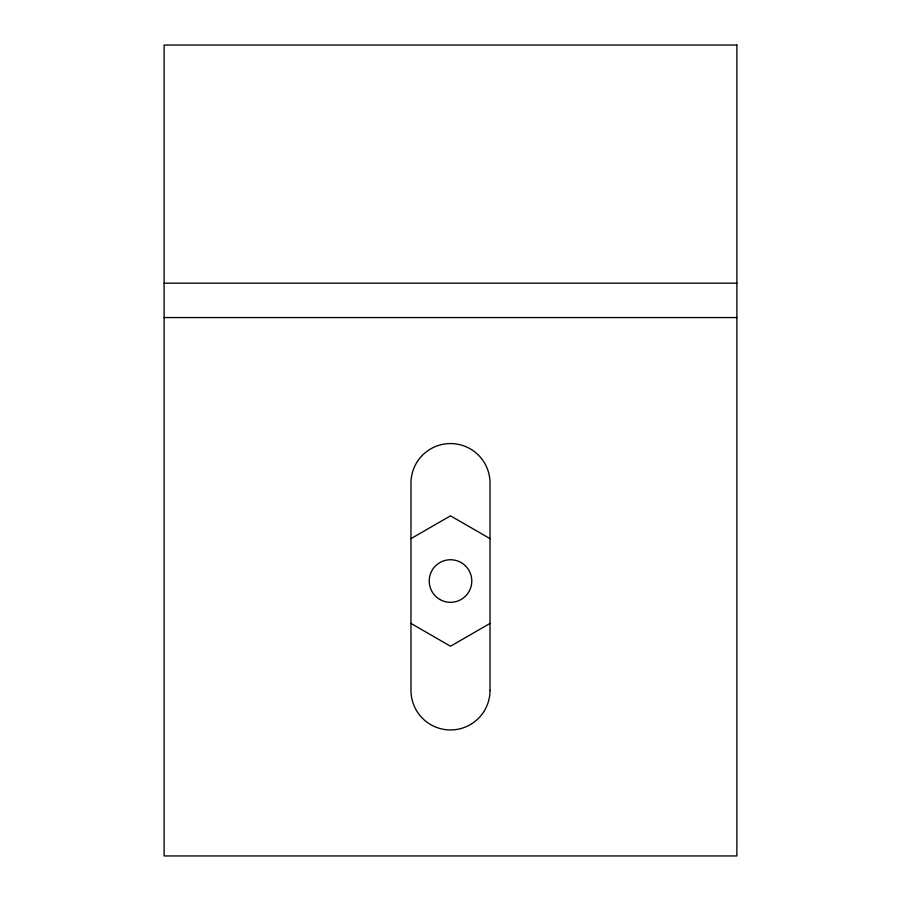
<?xml version="1.0" encoding="UTF-8"?>
<svg xmlns="http://www.w3.org/2000/svg" width="901" height="901" viewBox="0 0 901 901"><rect width="100%" height="100%" fill="white"/><g stroke="black" fill="none" stroke-linecap="round" stroke-linejoin="round"><path stroke-width="1.35" d="M410.845 538.708L450.5 515.822L490.155 538.708M490.155 623.346L450.5 646.231L410.845 623.346M164.117 283.184L736.883 283.184M164.117 317.557L736.883 317.557M736.883 45.05L164.117 45.05L164.117 855.95L736.883 855.95L736.883 45.05M490.02 690.425L490.02 483.082A39.52 39.52 0 0 0 450.5 443.562A39.52 39.52 0 0 0 410.98 483.082L410.98 690.425A39.52 39.52 0 0 0 450.5 729.945A39.52 39.52 0 0 0 490.02 690.425M439.857 599.469A21.297 21.297 0 0 0 471.797 581.021A21.297 21.297 0 0 0 439.857 562.584A21.297 21.297 0 0 0 439.857 599.469"/></g></svg>
